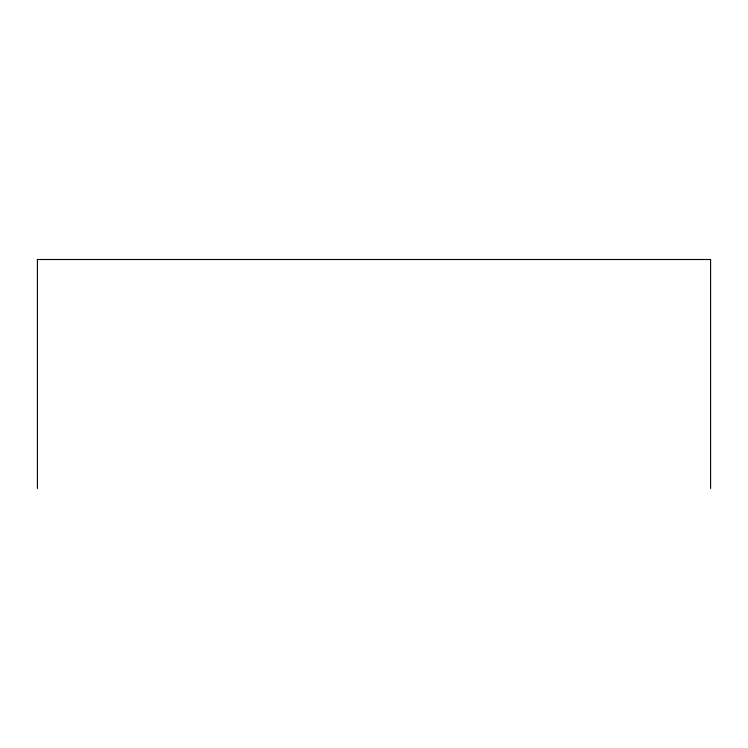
<?xml version="1.0" encoding="UTF-8"?>
<svg xmlns="http://www.w3.org/2000/svg" width="748" height="748" viewBox="0 0 748 748"><rect width="100%" height="100%" fill="white"/><g stroke="black" fill="none" stroke-linecap="round" stroke-linejoin="round"><path stroke-width="1.12" d="M710.6 488.491L710.6 259.509L37.4 259.509L37.4 488.491"/></g></svg>
